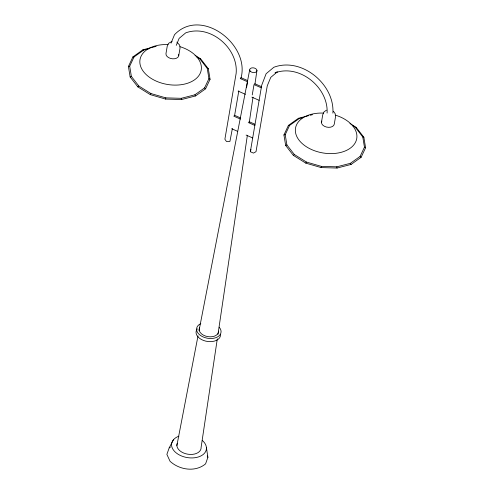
<?xml version="1.0" encoding="UTF-8"?>
<svg xmlns="http://www.w3.org/2000/svg" width="494" height="494" viewBox="0 0 494 494"><rect width="100%" height="100%" fill="white"/><g stroke="black" fill="none" stroke-linecap="round" stroke-linejoin="round"><path stroke-width="0.74" d="M217.99 334.277L247.377 135.276M249.291 122.308L253.008 97.151M254.923 84.19L256.948 70.463M195.05 55.371L200.657 58.86L208.338 68.759L210.067 79.281L205.578 88.827L195.562 95.941L181.533 99.541L165.638 99.084L165.817 97.868L150.923 93.551L138.826 86.018L131.373 76.409L129.7 66.202L134.053 56.94L143.773 50.036L149.503 48.56M217.311 338.828L201.12 447.323A12.239 7.836 9.7 0 1 187.93 454.221A12.239 7.836 9.7 0 1 177.148 443.556M349.943 123.481L356.174 127.366L363.856 137.264L365.585 147.786L361.095 157.327L351.08 164.446L337.056 168.046L321.156 167.583L321.341 166.373L306.441 162.051L294.35 154.517L286.897 144.915L285.217 134.701L289.57 125.439L299.296 118.535L302.878 117.615M178.748 55.624L180.02 48.202L179.884 46.64L179.631 45.096L176.871 42.126M232.359 128.607L229.926 141.432L226.419 141.457L224.887 139.222L236.144 73.378C238.485 48.128 210.092 23.934 185.713 32.857L179.137 38.371L176.234 45.405M234.557 115.769L238.818 90.847M241.01 78.009C250.285 44.423 200.972 6.718 174.518 34.704L171.041 43.132M246.549 87.666L247.556 81.763L240.275 78.565L241.035 77.694L247.655 80.602M252.249 94.928L254.015 84.598L261.295 87.796M327.096 113.046C328.566 87.586 299.605 63.8 275.059 72.834L277.319 71.889L270.743 77.404L267.26 85.839L256.009 151.683L253.453 153.091L250.341 151.726L261.703 85.258L266.124 73.73L273.83 67.27C301.624 56.822 334.79 84.338 332.894 113.126M321.489 122.117L322.755 114.694L324.064 111.854L326.466 110.162M176.871 445.582L198.008 335.908M199.033 330.616L249.674 69.944M250.341 151.726L250.971 149.472M173.524 439.66L169.189 447.867L166.879 454.387L170.066 461.303C179.489 469.961 195.346 472.443 205.59 463.854L207.894 457.333L206.43 447.706M165.638 99.084L150.287 94.632L137.826 86.87L130.144 76.971L128.415 66.449L132.905 56.903L142.92 49.789L156.209 46.374M165.817 97.868L181.242 98.318L194.858 94.823L204.578 87.913L208.931 78.651L207.258 68.444L199.804 58.842L196.618 56.853M321.156 167.583L305.811 163.137L293.343 155.369L285.662 145.471L283.933 134.948L288.422 125.408L298.438 118.288L308.775 115.639M321.341 166.373L336.766 166.818L350.376 163.323L360.101 156.419L364.455 147.156L362.775 136.943L355.322 127.341L352.778 125.754M150.287 94.632L150.923 93.551M305.811 163.137L306.441 162.051M137.826 86.87L138.826 86.018M293.343 155.369L294.35 154.517M169.189 447.867L170.492 447.07M130.144 76.971L131.373 76.409M285.662 145.471L286.897 144.915M172.066 41.373L168.54 43.349L167.238 46.195L165.972 53.611A6.471 4.143 9.7 0 0 172.634 58.817A6.471 4.143 9.7 0 0 178.674 54.525M310.251 115.256L312.467 114.688M128.415 66.449L129.7 66.202M283.933 134.948L285.217 134.701M199.804 58.842L200.657 58.86M355.322 127.341L356.174 127.366M132.905 56.903L134.053 56.94M288.422 125.408L289.57 125.439M142.92 49.789L143.773 50.036M298.438 118.288L299.296 118.535M207.258 68.444L208.338 68.759M362.775 136.943L363.856 137.264M254.774 83.727L261.394 86.635M238.133 91.106L245.413 94.305M251.872 97.139L259.152 100.338M240.566 117.936L234.607 115.318L233.847 116.189L240.467 119.097M249.007 121.641L254.96 124.26M248.247 122.512L254.861 125.42M231.705 128.73L237.657 131.348M246.098 135.053L252.718 137.962M364.455 147.156L365.585 147.786M208.931 78.651L210.067 79.281M360.101 156.419L361.095 157.327M204.578 87.913L205.578 88.827M333.388 111.249L335.148 113.595L335.537 116.701L334.271 124.124A6.471 4.143 9.7 0 1 326.485 127.057A6.471 4.143 9.7 0 1 321.853 121.086M350.376 163.323L351.08 164.446M194.858 94.823L195.562 95.941M207.258 455.95L207.894 457.333M336.766 166.818L337.056 168.046M181.242 98.318L181.533 99.541M220.54 334.457A12.362 7.916 9.7 0 1 205.628 341.101A12.362 7.916 9.7 0 1 197.421 328.806M219.169 327.195A12.362 7.916 9.7 0 1 215.903 337.668A12.362 7.916 9.7 0 1 199.181 334.407A12.362 7.916 9.7 0 1 200.799 323.613M218.527 331.141A9.794 6.268 9.7 0 1 207.715 336.612A9.794 6.268 9.7 0 1 199.477 327.812M202.262 440.401A17.599 11.263 9.7 0 1 199.928 456.4A17.599 11.263 9.7 0 1 175.074 451.917A17.599 11.263 9.7 0 1 178.902 436.183M179.983 46.671A31.054 19.877 9.7 0 1 194.123 80.121A31.054 19.877 9.7 0 1 143.248 71.29A31.054 19.877 9.7 0 1 168.046 44.602M335.506 115.176A31.054 19.877 9.7 0 1 349.647 148.62A31.054 19.877 9.7 0 1 298.765 139.796A31.054 19.877 9.7 0 1 323.564 113.101M250.236 71.167A3.674 2.353 9.7 0 0 256.54 71.618A3.674 2.353 9.7 0 0 253.156 67.82A3.674 2.353 9.7 0 0 250.236 71.167"/></g></svg>
